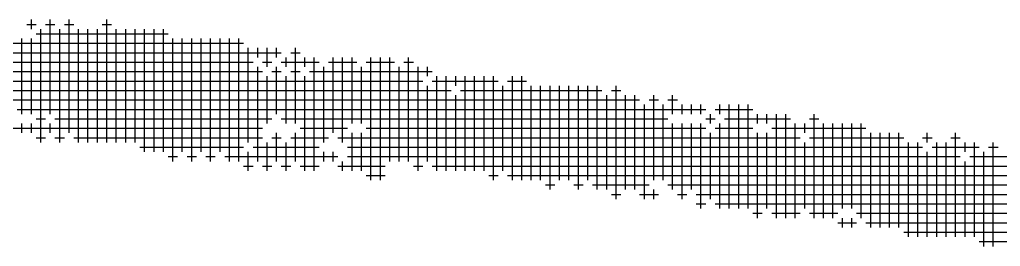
# Model space of a CAD drawing. Header units: feet. Extents: x 778950 to 1031250, y -253464 to -75264.
# Drawn here: x 938461.2 to 938756.1, y -245397.8 to -245329.7 of the extents above; entities that cross this region are included whole.
import ezdxf

# ---------------------------------------------------------------- set-up
doc = ezdxf.new("R2010")
doc.units = ezdxf.units.FT
doc.header["$LTSCALE"] = 3000
doc.header["$MEASUREMENT"] = 0
doc.layers.add('CX-MISC', color=2, linetype='CONTINUOUS')

msp = doc.modelspace()

# ---------------------------------------------------------------- linework, layer by layer
at = {"layer": 'CX-MISC'}
for p, q in [((938464.79, -245332.56, 7362.78), (938464.79, -245329.72, 7362.78)), ((938470.46, -245358.07, 7362.78), (938470.46, -245329.72, 7362.78)), ((938476.13, -245363.74, 7362.78), (938476.13, -245329.72, 7362.78)), ((938487.47, -245366.58, 7362.78), (938487.47, -245329.72, 7362.78)), ((938463.38, -245331.14, 7362.78), (938466.21, -245331.14, 7362.78)), ((938467.63, -245366.58, 7362.78), (938467.63, -245332.56, 7362.78)), ((938469.05, -245331.14, 7362.78), (938471.88, -245331.14, 7362.78)), ((938473.3, -245366.58, 7362.78), (938473.3, -245332.56, 7362.78)), ((938474.72, -245331.14, 7362.78), (938477.55, -245331.14, 7362.78)), ((938478.97, -245366.58, 7362.78), (938478.97, -245332.56, 7362.78)), ((938481.8, -245366.58, 7362.78), (938481.8, -245332.56, 7362.78)), ((938484.64, -245366.58, 7362.78), (938484.64, -245332.56, 7362.78)), ((938486.06, -245331.14, 7362.78), (938488.89, -245331.14, 7362.78)), ((938490.31, -245366.58, 7362.78), (938490.31, -245332.56, 7362.78)), ((938493.14, -245366.58, 7362.78), (938493.14, -245332.56, 7362.78)), ((938495.98, -245366.58, 7362.78), (938495.98, -245332.56, 7362.78)), ((938498.81, -245369.41, 7362.78), (938498.81, -245332.56, 7362.78)), ((938501.65, -245369.41, 7362.78), (938501.65, -245332.56, 7362.78)), ((938504.48, -245369.41, 7362.78), (938504.48, -245332.56, 7362.78)), ((938461.96, -245358.07, 7362.78), (938461.96, -245335.39, 7362.78)), ((938464.79, -245358.07, 7362.78), (938464.79, -245335.39, 7362.78)), ((938466.21, -245333.98, 7362.78), (938505.9, -245333.98, 7362.78)), ((938507.32, -245372.25, 7362.78), (938507.32, -245335.39, 7362.78)), ((938510.15, -245369.41, 7362.78), (938510.15, -245335.39, 7362.78)), ((938512.99, -245372.25, 7362.78), (938512.99, -245335.39, 7362.78)), ((938515.82, -245369.41, 7362.78), (938515.82, -245335.39, 7362.78)), ((938518.66, -245372.25, 7362.78), (938518.66, -245335.39, 7362.78)), ((938521.49, -245369.41, 7362.78), (938521.49, -245335.39, 7362.78)), ((938524.33, -245372.25, 7362.78), (938524.33, -245335.39, 7362.78)), ((938527.16, -245372.25, 7362.78), (938527.16, -245335.39, 7362.78)), ((938233.74, -245336.81, 7362.78), (938528.58, -245336.81, 7362.78)), ((938530, -245366.58, 7362.78), (938530, -245338.23, 7362.78)), ((938532.83, -245341.06, 7362.78), (938532.83, -245338.23, 7362.78)), ((938535.67, -245343.9, 7362.78), (938535.67, -245338.23, 7362.78)), ((938538.5, -245341.06, 7362.78), (938538.5, -245338.23, 7362.78)), ((938544.17, -245360.91, 7362.78), (938544.17, -245338.23, 7362.78)), ((938452.04, -245339.65, 7362.78), (938539.92, -245339.65, 7362.78)), ((938541.34, -245343.9, 7362.78), (938541.34, -245341.06, 7362.78)), ((938542.76, -245339.65, 7362.78), (938545.59, -245339.65, 7362.78)), ((938547.01, -245343.9, 7362.78), (938547.01, -245341.06, 7362.78)), ((938549.84, -245375.08, 7362.78), (938549.84, -245341.06, 7362.78)), ((938555.51, -245363.74, 7362.78), (938555.51, -245341.06, 7362.78)), ((938558.35, -245366.58, 7362.78), (938558.35, -245341.06, 7362.78)), ((938561.18, -245360.91, 7362.78), (938561.18, -245341.06, 7362.78)), ((938566.85, -245377.92, 7362.78), (938566.85, -245341.06, 7362.78)), ((938569.69, -245377.92, 7362.78), (938569.69, -245341.06, 7362.78)), ((938572.52, -245372.25, 7362.78), (938572.52, -245341.06, 7362.78)), ((938578.19, -245372.25, 7362.78), (938578.19, -245341.06, 7362.78)), ((938273.43, -245342.48, 7362.78), (938531.42, -245342.48, 7362.78)), ((938532.83, -245372.25, 7362.78), (938532.83, -245343.9, 7362.78)), ((938534.25, -245342.48, 7362.78), (938537.09, -245342.48, 7362.78)), ((938538.5, -245358.07, 7362.78), (938538.5, -245343.9, 7362.78)), ((938539.92, -245342.48, 7362.78), (938551.26, -245342.48, 7362.78)), ((938552.68, -245366.58, 7362.78), (938552.68, -245343.9, 7362.78)), ((938554.1, -245342.48, 7362.78), (938562.6, -245342.48, 7362.78)), ((938564.02, -245360.91, 7362.78), (938564.02, -245343.9, 7362.78)), ((938565.44, -245342.48, 7362.78), (938573.94, -245342.48, 7362.78)), ((938575.36, -245372.25, 7362.78), (938575.36, -245343.9, 7362.78)), ((938576.78, -245342.48, 7362.78), (938579.61, -245342.48, 7362.78)), ((938581.03, -245375.08, 7362.78), (938581.03, -245343.9, 7362.78)), ((938583.86, -245346.73, 7362.78), (938583.86, -245343.9, 7362.78)), ((938307.45, -245345.32, 7362.78), (938534.25, -245345.32, 7362.78)), ((938321.63, -245348.15, 7362.78), (938582.45, -245348.15, 7362.78)), ((938535.67, -245360.91, 7362.78), (938535.67, -245346.73, 7362.78)), ((938537.09, -245345.32, 7362.78), (938539.92, -245345.32, 7362.78)), ((938541.34, -245360.91, 7362.78), (938541.34, -245346.73, 7362.78)), ((938542.76, -245345.32, 7362.78), (938545.59, -245345.32, 7362.78)), ((938547.01, -245375.08, 7362.78), (938547.01, -245346.73, 7362.78)), ((938548.43, -245345.32, 7362.78), (938585.28, -245345.32, 7362.78)), ((938585.28, -245348.15, 7362.78), (938605.13, -245348.15, 7362.78)), ((938586.7, -245375.08, 7362.78), (938586.7, -245346.73, 7362.78)), ((938589.53, -245375.08, 7362.78), (938589.53, -245346.73, 7362.78)), ((938592.37, -245349.57, 7362.78), (938592.37, -245346.73, 7362.78)), ((938595.2, -245375.08, 7362.78), (938595.2, -245346.73, 7362.78)), ((938598.04, -245375.08, 7362.78), (938598.04, -245346.73, 7362.78)), ((938600.87, -245375.08, 7362.78), (938600.87, -245346.73, 7362.78)), ((938603.71, -245377.92, 7362.78), (938603.71, -245346.73, 7362.78)), ((938607.96, -245348.15, 7362.78), (938613.63, -245348.15, 7362.78)), ((938609.38, -245377.92, 7362.78), (938609.38, -245346.73, 7362.78)), ((938612.21, -245377.92, 7362.78), (938612.21, -245346.73, 7362.78)), ((938403.84, -245350.99, 7362.78), (938590.95, -245350.99, 7362.78)), ((938583.86, -245372.25, 7362.78), (938583.86, -245349.57, 7362.78)), ((938593.79, -245350.99, 7362.78), (938636.31, -245350.99, 7362.78)), ((938606.54, -245375.08, 7362.78), (938606.54, -245349.57, 7362.78)), ((938615.05, -245377.92, 7362.78), (938615.05, -245349.57, 7362.78)), ((938617.88, -245377.92, 7362.78), (938617.88, -245349.57, 7362.78)), ((938620.72, -245380.75, 7362.78), (938620.72, -245349.57, 7362.78)), ((938623.55, -245377.92, 7362.78), (938623.55, -245349.57, 7362.78)), ((938626.39, -245377.92, 7362.78), (938626.39, -245349.57, 7362.78)), ((938629.22, -245380.75, 7362.78), (938629.22, -245349.57, 7362.78)), ((938632.06, -245377.92, 7362.78), (938632.06, -245349.57, 7362.78)), ((938634.89, -245380.75, 7362.78), (938634.89, -245349.57, 7362.78)), ((938639.15, -245350.99, 7362.78), (938641.98, -245350.99, 7362.78)), ((938640.56, -245383.59, 7362.78), (938640.56, -245349.57, 7362.78)), ((938375.49, -245353.82, 7362.78), (938647.65, -245353.82, 7362.78)), ((938592.37, -245375.08, 7362.78), (938592.37, -245352.4, 7362.78)), ((938637.73, -245380.75, 7362.78), (938637.73, -245352.4, 7362.78)), ((938643.4, -245380.75, 7362.78), (938643.4, -245352.4, 7362.78)), ((938646.23, -245380.75, 7362.78), (938646.23, -245352.4, 7362.78)), ((938650.49, -245353.82, 7362.78), (938653.32, -245353.82, 7362.78)), ((938651.9, -245377.92, 7362.78), (938651.9, -245352.4, 7362.78)), ((938656.16, -245353.82, 7362.78), (938658.99, -245353.82, 7362.78)), ((938657.57, -245358.07, 7362.78), (938657.57, -245352.4, 7362.78)), ((938460.54, -245356.66, 7362.78), (938667.5, -245356.66, 7362.78)), ((938649.07, -245383.59, 7362.78), (938649.07, -245355.24, 7362.78)), ((938654.74, -245377.92, 7362.78), (938654.74, -245355.24, 7362.78)), ((938660.41, -245358.07, 7362.78), (938660.41, -245355.24, 7362.78)), ((938663.24, -245358.07, 7362.78), (938663.24, -245355.24, 7362.78)), ((938666.08, -245358.07, 7362.78), (938666.08, -245355.24, 7362.78)), ((938670.33, -245356.66, 7362.78), (938681.67, -245356.66, 7362.78)), ((938671.75, -245358.07, 7362.78), (938671.75, -245355.24, 7362.78)), ((938674.58, -245386.42, 7362.78), (938674.58, -245355.24, 7362.78)), ((938677.42, -245386.42, 7362.78), (938677.42, -245355.24, 7362.78)), ((938680.25, -245386.42, 7362.78), (938680.25, -245355.24, 7362.78)), ((938466.21, -245359.49, 7362.78), (938469.05, -245359.49, 7362.78)), ((938471.88, -245359.49, 7362.78), (938537.09, -245359.49, 7362.78)), ((938539.92, -245359.49, 7362.78), (938656.16, -245359.49, 7362.78)), ((938667.5, -245359.49, 7362.78), (938670.33, -245359.49, 7362.78)), ((938668.91, -245360.91, 7362.78), (938668.91, -245358.07, 7362.78)), ((938673.17, -245359.49, 7362.78), (938693.01, -245359.49, 7362.78)), ((938683.09, -245360.91, 7362.78), (938683.09, -245358.07, 7362.78)), ((938685.92, -245360.91, 7362.78), (938685.92, -245358.07, 7362.78)), ((938688.76, -245389.26, 7362.78), (938688.76, -245358.07, 7362.78)), ((938691.59, -245389.26, 7362.78), (938691.59, -245358.07, 7362.78)), ((938698.68, -245359.49, 7362.78), (938701.52, -245359.49, 7362.78)), ((938700.1, -245389.26, 7362.78), (938700.1, -245358.07, 7362.78)), ((938446.37, -245362.33, 7362.78), (938534.25, -245362.33, 7362.78)), ((938461.96, -245363.74, 7362.78), (938461.96, -245360.91, 7362.78)), ((938464.79, -245363.74, 7362.78), (938464.79, -245360.91, 7362.78)), ((938470.46, -245363.74, 7362.78), (938470.46, -245360.91, 7362.78)), ((938545.59, -245362.33, 7362.78), (938559.77, -245362.33, 7362.78)), ((938565.44, -245362.33, 7362.78), (938667.5, -245362.33, 7362.78)), ((938657.57, -245380.75, 7362.78), (938657.57, -245360.91, 7362.78)), ((938660.41, -245383.59, 7362.78), (938660.41, -245360.91, 7362.78)), ((938663.24, -245380.75, 7362.78), (938663.24, -245360.91, 7362.78)), ((938666.08, -245386.42, 7362.78), (938666.08, -245360.91, 7362.78)), ((938670.33, -245362.33, 7362.78), (938681.67, -245362.33, 7362.78)), ((938671.75, -245386.42, 7362.78), (938671.75, -245360.91, 7362.78)), ((938687.34, -245362.33, 7362.78), (938715.69, -245362.33, 7362.78)), ((938694.43, -245389.26, 7362.78), (938694.43, -245360.91, 7362.78)), ((938697.26, -245363.74, 7362.78), (938697.26, -245360.91, 7362.78)), ((938702.93, -245389.26, 7362.78), (938702.93, -245360.91, 7362.78)), ((938705.77, -245389.26, 7362.78), (938705.77, -245360.91, 7362.78)), ((938708.6, -245386.42, 7362.78), (938708.6, -245360.91, 7362.78)), ((938711.44, -245386.42, 7362.78), (938711.44, -245360.91, 7362.78)), ((938714.27, -245389.26, 7362.78), (938714.27, -245360.91, 7362.78)), ((938466.21, -245365.16, 7362.78), (938469.05, -245365.16, 7362.78)), ((938471.88, -245365.16, 7362.78), (938474.72, -245365.16, 7362.78)), ((938477.55, -245365.16, 7362.78), (938534.25, -245365.16, 7362.78)), ((938537.09, -245365.16, 7362.78), (938539.92, -245365.16, 7362.78)), ((938538.5, -245372.25, 7362.78), (938538.5, -245363.74, 7362.78)), ((938542.76, -245365.16, 7362.78), (938554.1, -245365.16, 7362.78)), ((938544.17, -245372.25, 7362.78), (938544.17, -245363.74, 7362.78)), ((938556.93, -245365.16, 7362.78), (938695.85, -245365.16, 7362.78)), ((938561.18, -245375.08, 7362.78), (938561.18, -245363.74, 7362.78)), ((938564.02, -245375.08, 7362.78), (938564.02, -245363.74, 7362.78)), ((938668.91, -245383.59, 7362.78), (938668.91, -245363.74, 7362.78)), ((938683.09, -245389.26, 7362.78), (938683.09, -245363.74, 7362.78)), ((938685.92, -245386.42, 7362.78), (938685.92, -245363.74, 7362.78)), ((938698.68, -245365.16, 7362.78), (938727.03, -245365.16, 7362.78)), ((938717.11, -245392.09, 7362.78), (938717.11, -245363.74, 7362.78)), ((938719.94, -245392.09, 7362.78), (938719.94, -245363.74, 7362.78)), ((938722.78, -245392.09, 7362.78), (938722.78, -245363.74, 7362.78)), ((938725.61, -245392.09, 7362.78), (938725.61, -245363.74, 7362.78)), ((938732.7, -245365.16, 7362.78), (938735.54, -245365.16, 7362.78)), ((938734.12, -245366.58, 7362.78), (938734.12, -245363.74, 7362.78)), ((938741.21, -245365.16, 7362.78), (938744.04, -245365.16, 7362.78)), ((938742.62, -245394.93, 7362.78), (938742.62, -245363.74, 7362.78)), ((938497.4, -245368, 7362.78), (938528.58, -245368, 7362.78)), ((938531.42, -245368, 7362.78), (938551.26, -245368, 7362.78)), ((938535.67, -245375.08, 7362.78), (938535.67, -245366.58, 7362.78)), ((938541.34, -245375.08, 7362.78), (938541.34, -245366.58, 7362.78)), ((938559.77, -245368, 7362.78), (938732.7, -245368, 7362.78)), ((938697.26, -245386.42, 7362.78), (938697.26, -245366.58, 7362.78)), ((938728.45, -245394.93, 7362.78), (938728.45, -245366.58, 7362.78)), ((938731.28, -245394.93, 7362.78), (938731.28, -245366.58, 7362.78)), ((938735.54, -245368, 7362.78), (938749.71, -245368, 7362.78)), ((938736.95, -245394.93, 7362.78), (938736.95, -245366.58, 7362.78)), ((938739.79, -245394.93, 7362.78), (938739.79, -245366.58, 7362.78)), ((938745.46, -245369.41, 7362.78), (938745.46, -245366.58, 7362.78)), ((938748.29, -245394.93, 7362.78), (938748.29, -245366.58, 7362.78)), ((938752.55, -245368, 7362.78), (938755.38, -245368, 7362.78)), ((938753.96, -245397.76, 7362.78), (938753.96, -245366.58, 7362.78)), ((938505.9, -245370.83, 7362.78), (938508.74, -245370.83, 7362.78)), ((938511.57, -245370.83, 7362.78), (938514.41, -245370.83, 7362.78)), ((938517.24, -245370.83, 7362.78), (938520.08, -245370.83, 7362.78)), ((938522.91, -245370.83, 7362.78), (938556.93, -245370.83, 7362.78)), ((938530, -245375.08, 7362.78), (938530, -245369.41, 7362.78)), ((938552.68, -245372.25, 7362.78), (938552.68, -245369.41, 7362.78)), ((938555.51, -245372.25, 7362.78), (938555.51, -245369.41, 7362.78)), ((938559.77, -245370.83, 7362.78), (938744.04, -245370.83, 7362.78)), ((938734.12, -245394.93, 7362.78), (938734.12, -245369.41, 7362.78)), ((938746.88, -245370.83, 7362.78), (938772.39, -245370.83, 7362.78)), ((938751.13, -245397.76, 7362.78), (938751.13, -245369.41, 7362.78)), ((938528.58, -245373.67, 7362.78), (938531.42, -245373.67, 7362.78)), ((938534.25, -245373.67, 7362.78), (938537.09, -245373.67, 7362.78)), ((938539.92, -245373.67, 7362.78), (938542.76, -245373.67, 7362.78)), ((938545.59, -245373.67, 7362.78), (938551.26, -245373.67, 7362.78)), ((938556.93, -245373.67, 7362.78), (938571.11, -245373.67, 7362.78)), ((938558.35, -245375.08, 7362.78), (938558.35, -245372.25, 7362.78)), ((938579.61, -245373.67, 7362.78), (938582.45, -245373.67, 7362.78)), ((938585.28, -245373.67, 7362.78), (938789.4, -245373.67, 7362.78)), ((938745.46, -245394.93, 7362.78), (938745.46, -245372.25, 7362.78)), ((938565.44, -245376.5, 7362.78), (938571.11, -245376.5, 7362.78)), ((938602.29, -245376.5, 7362.78), (938605.13, -245376.5, 7362.78)), ((938607.96, -245376.5, 7362.78), (938814.92, -245376.5, 7362.78)), ((938619.3, -245379.34, 7362.78), (938622.14, -245379.34, 7362.78)), ((938627.81, -245379.34, 7362.78), (938630.64, -245379.34, 7362.78)), ((938633.48, -245379.34, 7362.78), (938650.49, -245379.34, 7362.78)), ((938656.16, -245379.34, 7362.78), (938823.42, -245379.34, 7362.78)), ((938639.15, -245382.17, 7362.78), (938641.98, -245382.17, 7362.78)), ((938647.65, -245382.17, 7362.78), (938653.32, -245382.17, 7362.78)), ((938651.9, -245383.59, 7362.78), (938651.9, -245380.75, 7362.78)), ((938658.99, -245382.17, 7362.78), (938661.83, -245382.17, 7362.78)), ((938664.66, -245382.17, 7362.78), (938846.1, -245382.17, 7362.78)), ((938664.66, -245385.01, 7362.78), (938667.5, -245385.01, 7362.78)), ((938670.33, -245385.01, 7362.78), (938857.44, -245385.01, 7362.78)), ((938681.67, -245387.84, 7362.78), (938684.51, -245387.84, 7362.78)), ((938687.34, -245387.84, 7362.78), (938695.85, -245387.84, 7362.78)), ((938698.68, -245387.84, 7362.78), (938707.19, -245387.84, 7362.78)), ((938708.6, -245392.09, 7362.78), (938708.6, -245389.26, 7362.78)), ((938711.44, -245392.09, 7362.78), (938711.44, -245389.26, 7362.78)), ((938712.86, -245387.84, 7362.78), (938880.12, -245387.84, 7362.78)), ((938707.19, -245390.68, 7362.78), (938712.86, -245390.68, 7362.78)), ((938715.69, -245390.68, 7362.78), (938769.56, -245390.68, 7362.78)), ((938727.03, -245393.51, 7362.78), (938772.39, -245393.51, 7362.78)), ((938749.71, -245396.35, 7362.78), (938769.56, -245396.35, 7362.78))]:
    msp.add_line(p, q, dxfattribs=at)

doc.saveas('drawing.dxf')
